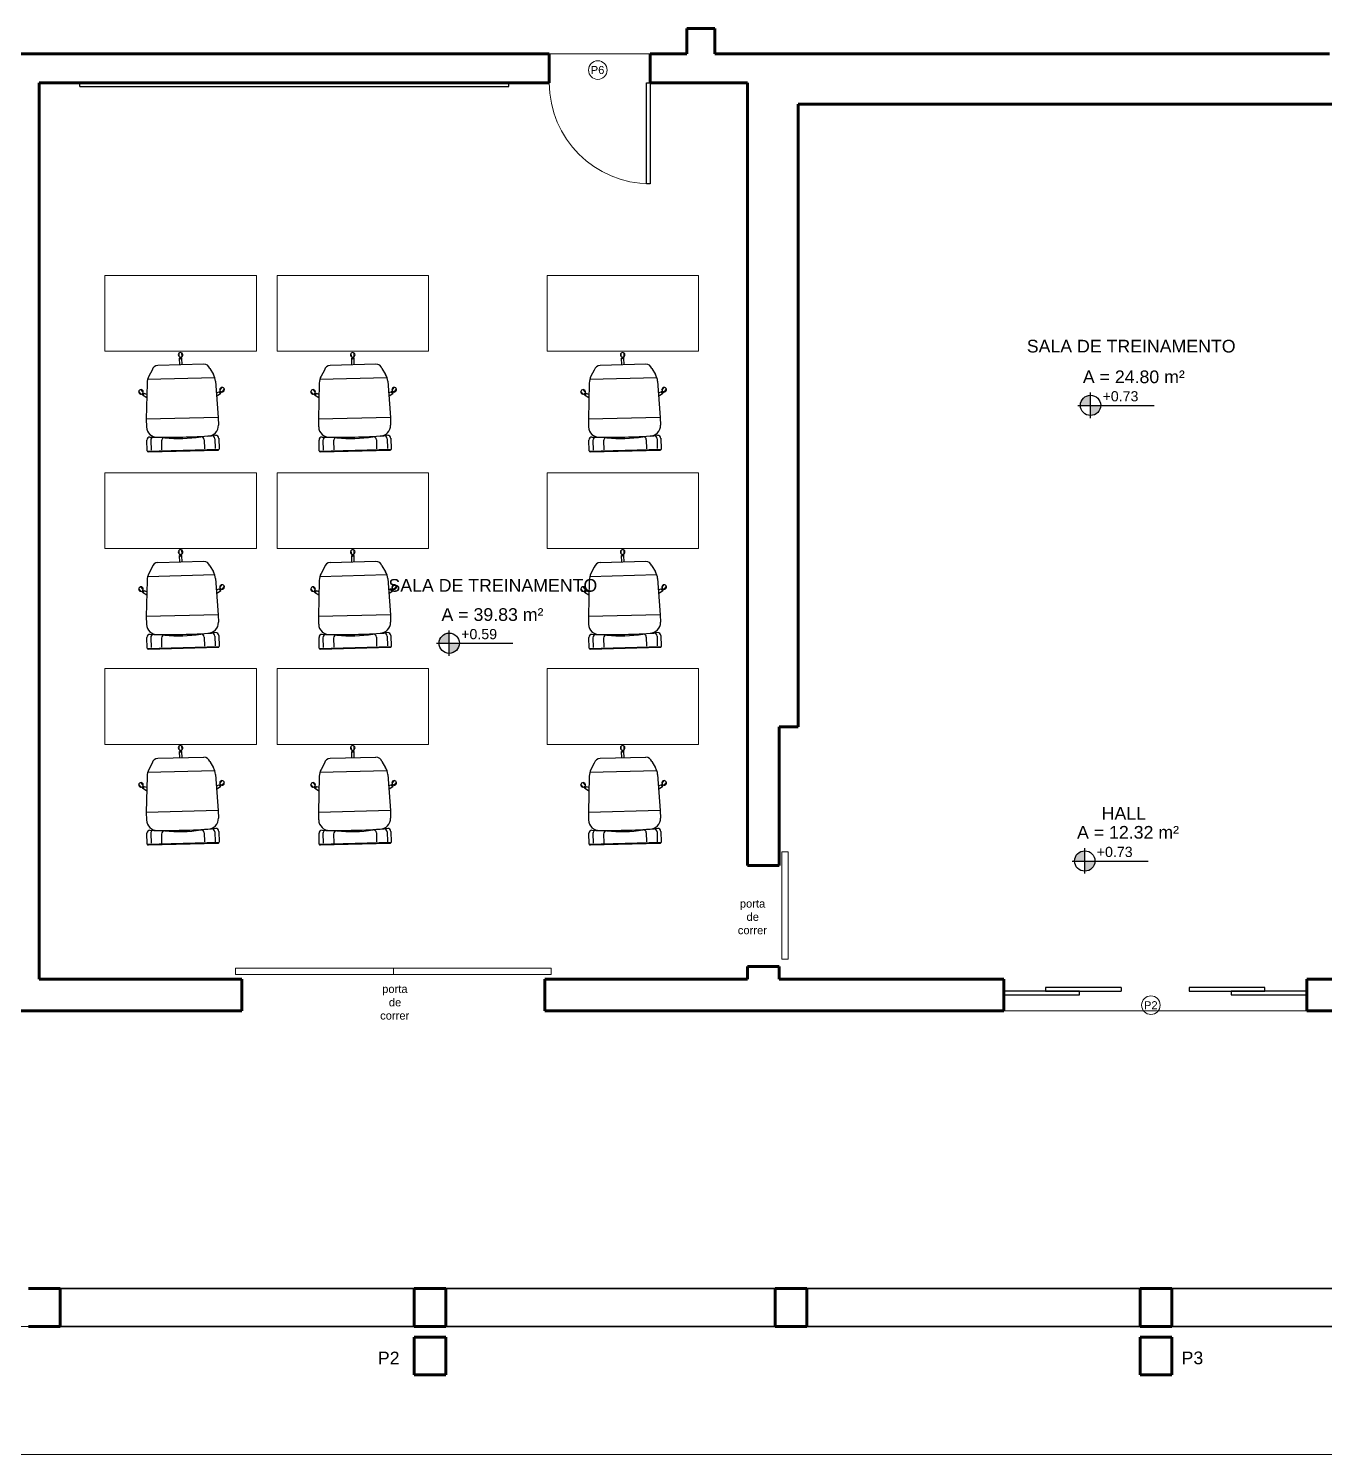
# Model space of a CAD drawing. Extents: x 712.4 to 745.2, y -60.1 to -25.1.
# Drawn here: x 718.58 to 728.84, y -47.29 to -36 of the extents above; entities that cross this region are included whole.
import ezdxf

# ---------------------------------------------------------------- set-up
doc = ezdxf.new("R2010")
doc.units = 0
doc.header["$LTSCALE"] = 50
doc.linetypes.add('CONTINUA', pattern=[0])
doc.linetypes.add('HIDDEN', pattern=[9.525, 6.35, -3.175])
for name, color, linetype, lineweight in [('1piso', 253, 'Continuous', 5), ('2pecas', 4, 'Continuous', 18), ('2texto', 4, 'Continuous', 18), ('3esquadria', 2, 'Continuous', 25), ('8alvenaria', 3, 'Continuous', 60), ('Mureta', 6, 'Continuous', 35)]:
    doc.layers.add(name, color=color, linetype=linetype, lineweight=lineweight)
doc.styles.add('ARIAL', font='arial.ttf', dxfattribs={"height": 7.5})

msp = doc.modelspace()

# ---------------------------------------------------------------- hatches: boundary and pattern name
at = {"layer": '2texto', "lineweight": -2, "ltscale": 0.05}
h = msp.add_hatch(color=256, dxfattribs=at)
h.paths.add_polyline_path([(726.992, -38.902, 0.414214), (726.912, -38.982), (726.992, -38.982)])
h.paths.add_polyline_path([(727.073, -38.982), (726.992, -38.982), (726.992, -39.062, 0.414214)])
h = msp.add_hatch(color=256, dxfattribs=at)
h.paths.add_polyline_path([(721.912, -40.785, 0.414214), (721.832, -40.866), (721.912, -40.866)])
h.paths.add_polyline_path([(721.993, -40.866), (721.912, -40.866), (721.912, -40.946, 0.414214)])
h = msp.add_hatch(color=256, dxfattribs=at)
h.paths.add_polyline_path([(726.946, -42.51, 0.414214), (726.866, -42.591), (726.946, -42.591)])
h.paths.add_polyline_path([(727.026, -42.591), (726.946, -42.591), (726.946, -42.671, 0.414214)])

# ---------------------------------------------------------------- linework, layer by layer
at = {"linetype": 'ByBlock'}
for p, q in [((719.773, -38.596), (719.773, -38.568)), ((719.778, -38.609), (719.776, -38.609)), ((719.778, -38.661), (719.776, -38.609)), ((719.794, -38.609), (719.792, -38.609)), ((719.796, -38.66), (719.794, -38.609)), ((719.796, -38.595), (719.795, -38.567)), ((721.137, -38.596), (721.136, -38.568)), ((721.142, -38.609), (721.14, -38.609)), ((721.141, -38.661), (721.14, -38.609)), ((721.158, -38.609), (721.156, -38.609)), ((721.159, -38.66), (721.158, -38.609)), ((721.16, -38.595), (721.159, -38.567)), ((723.275, -38.596), (723.274, -38.568)), ((723.28, -38.609), (723.278, -38.609)), ((723.279, -38.661), (723.278, -38.609)), ((723.296, -38.609), (723.294, -38.609)), ((723.298, -38.66), (723.296, -38.609)), ((723.298, -38.595), (723.297, -38.567)), ((719.56, -38.702), (719.533, -38.751)), ((719.968, -38.656), (719.605, -38.665)), ((720.015, -38.69), (720.044, -38.738)), ((720.923, -38.702), (720.897, -38.751)), ((721.332, -38.656), (720.969, -38.665)), ((721.379, -38.69), (721.408, -38.738)), ((723.061, -38.702), (723.035, -38.751)), ((723.47, -38.656), (723.107, -38.665)), ((723.517, -38.69), (723.546, -38.738)), ((719.519, -38.805), (719.513, -39.092)), ((720.055, -38.763), (719.523, -38.776)), ((720.061, -38.791), (720.082, -39.077)), ((720.095, -38.862), (720.113, -38.84)), ((720.113, -38.876), (720.131, -38.854)), ((720.883, -38.805), (720.877, -39.092)), ((721.419, -38.763), (720.887, -38.776)), ((721.425, -38.791), (721.446, -39.077)), ((721.459, -38.862), (721.477, -38.84)), ((721.477, -38.876), (721.494, -38.854)), ((723.021, -38.805), (723.015, -39.092)), ((723.557, -38.763), (723.025, -38.776)), ((723.563, -38.791), (723.584, -39.077)), ((723.597, -38.862), (723.615, -38.84)), ((723.615, -38.876), (723.633, -38.854)), ((719.472, -38.893), (719.453, -38.872)), ((719.489, -38.878), (719.47, -38.856)), ((719.484, -38.899), (719.482, -38.901)), ((719.517, -38.923), (719.482, -38.901)), ((719.496, -38.889), (719.494, -38.891)), ((719.517, -38.896), (719.496, -38.889)), ((720.068, -38.882), (720.089, -38.874)), ((720.07, -38.908), (720.103, -38.885)), ((720.089, -38.874), (720.091, -38.875)), ((720.101, -38.883), (720.103, -38.885)), ((720.835, -38.893), (720.816, -38.872)), ((720.852, -38.878), (720.834, -38.856)), ((720.848, -38.899), (720.846, -38.901)), ((720.88, -38.923), (720.846, -38.901)), ((720.86, -38.889), (720.858, -38.891)), ((720.881, -38.896), (720.86, -38.889)), ((721.431, -38.882), (721.452, -38.874)), ((721.433, -38.908), (721.467, -38.885)), ((721.452, -38.874), (721.454, -38.875)), ((721.465, -38.883), (721.467, -38.885)), ((722.973, -38.893), (722.955, -38.872)), ((722.991, -38.878), (722.972, -38.856)), ((722.986, -38.899), (722.984, -38.901)), ((723.019, -38.923), (722.984, -38.901)), ((722.998, -38.889), (722.996, -38.891)), ((723.019, -38.896), (722.998, -38.889)), ((723.57, -38.882), (723.591, -38.874)), ((723.571, -38.908), (723.605, -38.885)), ((723.591, -38.874), (723.592, -38.875)), ((723.603, -38.883), (723.605, -38.885)), ((720.082, -39.077), (719.513, -39.092)), ((720.082, -39.077), (720.084, -39.138)), ((721.446, -39.077), (720.877, -39.092)), ((721.446, -39.077), (721.447, -39.138)), ((723.584, -39.077), (723.015, -39.092)), ((723.584, -39.077), (723.586, -39.138)), ((719.513, -39.092), (719.515, -39.152)), ((720.877, -39.092), (720.878, -39.152)), ((723.015, -39.092), (723.016, -39.152)), ((719.52, -39.343), (719.517, -39.258)), ((719.541, -39.233), (719.572, -39.235)), ((719.548, -39.26), (719.55, -39.337)), ((719.633, -39.264), (719.634, -39.335)), ((719.972, -39.255), (719.973, -39.326)), ((720.061, -39.219), (720.03, -39.223)), ((720.056, -39.247), (720.058, -39.324)), ((720.086, -39.243), (720.089, -39.328)), ((720.883, -39.343), (720.881, -39.258)), ((720.905, -39.233), (720.936, -39.235)), ((720.911, -39.26), (720.913, -39.337)), ((720.996, -39.264), (720.998, -39.335)), ((721.335, -39.255), (721.337, -39.326)), ((721.425, -39.219), (721.394, -39.223)), ((721.42, -39.247), (721.422, -39.324)), ((721.45, -39.243), (721.452, -39.328)), ((723.021, -39.343), (723.019, -39.258)), ((723.043, -39.233), (723.074, -39.235)), ((723.049, -39.26), (723.052, -39.337)), ((723.134, -39.264), (723.136, -39.335)), ((723.473, -39.255), (723.475, -39.326)), ((723.563, -39.219), (723.532, -39.223)), ((723.558, -39.247), (723.56, -39.324)), ((723.588, -39.243), (723.59, -39.328)), ((719.52, -39.344), (720.089, -39.329)), ((719.527, -39.35), (720.082, -39.336)), ((720.883, -39.344), (721.452, -39.329)), ((720.891, -39.35), (721.445, -39.336)), ((723.021, -39.344), (723.591, -39.329)), ((723.029, -39.35), (723.583, -39.336)), ((719.773, -40.159), (719.773, -40.13)), ((719.778, -40.172), (719.776, -40.172)), ((719.778, -40.223), (719.776, -40.172)), ((719.794, -40.172), (719.792, -40.172)), ((719.796, -40.223), (719.794, -40.172)), ((719.796, -40.158), (719.795, -40.13)), ((721.137, -40.159), (721.136, -40.13)), ((721.142, -40.172), (721.14, -40.172)), ((721.141, -40.223), (721.14, -40.172)), ((721.158, -40.172), (721.156, -40.172)), ((721.159, -40.223), (721.158, -40.172)), ((721.16, -40.158), (721.159, -40.13)), ((723.275, -40.159), (723.274, -40.13)), ((723.28, -40.172), (723.278, -40.172)), ((723.279, -40.223), (723.278, -40.172)), ((723.296, -40.172), (723.294, -40.172)), ((723.298, -40.223), (723.296, -40.172)), ((723.298, -40.158), (723.297, -40.13)), ((719.56, -40.264), (719.533, -40.314)), ((719.968, -40.219), (719.605, -40.228)), ((720.015, -40.253), (720.044, -40.301)), ((720.923, -40.264), (720.897, -40.314)), ((721.332, -40.219), (720.969, -40.228)), ((721.379, -40.253), (721.408, -40.301)), ((723.061, -40.264), (723.035, -40.314)), ((723.47, -40.219), (723.107, -40.228)), ((723.517, -40.253), (723.546, -40.301)), ((719.472, -40.455), (719.453, -40.434)), ((719.489, -40.44), (719.47, -40.419)), ((719.519, -40.368), (719.513, -40.654)), ((720.055, -40.325), (719.523, -40.339)), ((720.061, -40.354), (720.082, -40.64)), ((720.095, -40.424), (720.113, -40.402)), ((720.113, -40.439), (720.131, -40.417)), ((720.835, -40.455), (720.816, -40.434)), ((720.852, -40.44), (720.834, -40.419)), ((720.883, -40.368), (720.877, -40.654)), ((721.419, -40.325), (720.887, -40.339)), ((721.425, -40.354), (721.446, -40.64)), ((721.459, -40.424), (721.477, -40.402)), ((721.477, -40.439), (721.494, -40.417)), ((722.973, -40.455), (722.955, -40.434)), ((722.991, -40.44), (722.972, -40.419)), ((723.021, -40.368), (723.015, -40.654)), ((723.557, -40.325), (723.025, -40.339)), ((723.563, -40.354), (723.584, -40.64)), ((723.597, -40.424), (723.615, -40.402)), ((723.615, -40.439), (723.633, -40.417)), ((719.484, -40.462), (719.482, -40.464)), ((719.517, -40.485), (719.482, -40.464)), ((719.496, -40.452), (719.494, -40.453)), ((719.517, -40.459), (719.496, -40.452)), ((720.068, -40.444), (720.089, -40.436)), ((720.07, -40.471), (720.103, -40.448)), ((720.089, -40.436), (720.091, -40.438)), ((720.101, -40.446), (720.103, -40.448)), ((720.848, -40.462), (720.846, -40.464)), ((720.88, -40.485), (720.846, -40.464)), ((720.86, -40.452), (720.858, -40.453)), ((720.881, -40.459), (720.86, -40.452)), ((721.431, -40.444), (721.452, -40.436)), ((721.433, -40.471), (721.467, -40.448)), ((721.452, -40.436), (721.454, -40.438)), ((721.465, -40.446), (721.467, -40.448)), ((722.986, -40.462), (722.984, -40.464)), ((723.019, -40.485), (722.984, -40.464)), ((722.998, -40.452), (722.996, -40.453)), ((723.019, -40.459), (722.998, -40.452)), ((723.57, -40.444), (723.591, -40.436)), ((723.571, -40.471), (723.605, -40.448)), ((723.591, -40.436), (723.592, -40.438)), ((723.603, -40.446), (723.605, -40.448)), ((720.082, -40.64), (719.513, -40.654)), ((719.513, -40.654), (719.515, -40.715)), ((720.082, -40.64), (720.084, -40.7)), ((721.446, -40.64), (720.877, -40.654)), ((720.877, -40.654), (720.878, -40.715)), ((721.446, -40.64), (721.447, -40.7)), ((723.584, -40.64), (723.015, -40.654)), ((723.015, -40.654), (723.016, -40.715)), ((723.584, -40.64), (723.586, -40.7)), ((719.52, -40.906), (719.517, -40.82)), ((719.541, -40.795), (719.572, -40.798)), ((719.548, -40.822), (719.55, -40.9)), ((719.633, -40.826), (719.634, -40.898)), ((719.972, -40.817), (719.973, -40.889)), ((720.061, -40.782), (720.03, -40.786)), ((720.056, -40.809), (720.058, -40.887)), ((720.086, -40.806), (720.089, -40.891)), ((720.883, -40.906), (720.881, -40.82)), ((720.905, -40.795), (720.936, -40.798)), ((720.911, -40.822), (720.913, -40.9)), ((720.996, -40.826), (720.998, -40.898)), ((721.335, -40.817), (721.337, -40.889)), ((721.425, -40.782), (721.394, -40.786)), ((721.42, -40.809), (721.422, -40.887)), ((721.45, -40.806), (721.452, -40.891)), ((723.021, -40.906), (723.019, -40.82)), ((723.043, -40.795), (723.074, -40.798)), ((723.049, -40.822), (723.052, -40.9)), ((723.134, -40.826), (723.136, -40.898)), ((723.473, -40.817), (723.475, -40.889)), ((723.563, -40.782), (723.532, -40.786)), ((723.558, -40.809), (723.56, -40.887)), ((723.588, -40.806), (723.59, -40.891)), ((719.52, -40.907), (720.089, -40.892)), ((719.527, -40.913), (720.082, -40.898)), ((720.883, -40.907), (721.452, -40.892)), ((720.891, -40.913), (721.445, -40.898)), ((723.021, -40.907), (723.591, -40.892)), ((723.029, -40.913), (723.583, -40.898)), ((719.968, -41.77), (719.605, -41.779)), ((719.773, -41.71), (719.773, -41.682)), ((719.778, -41.723), (719.776, -41.723)), ((719.778, -41.775), (719.776, -41.723)), ((719.794, -41.723), (719.792, -41.723)), ((719.796, -41.774), (719.794, -41.723)), ((719.796, -41.709), (719.795, -41.681)), ((721.332, -41.77), (720.969, -41.779)), ((721.137, -41.71), (721.136, -41.682)), ((721.142, -41.723), (721.14, -41.723)), ((721.141, -41.775), (721.14, -41.723)), ((721.158, -41.723), (721.156, -41.723)), ((721.159, -41.774), (721.158, -41.723)), ((721.16, -41.709), (721.159, -41.681)), ((723.47, -41.77), (723.107, -41.779)), ((723.275, -41.71), (723.274, -41.682)), ((723.28, -41.723), (723.278, -41.723)), ((723.279, -41.775), (723.278, -41.723)), ((723.296, -41.723), (723.294, -41.723)), ((723.298, -41.774), (723.296, -41.723)), ((723.298, -41.709), (723.297, -41.681)), ((720.055, -41.876), (719.523, -41.89)), ((719.56, -41.815), (719.533, -41.865)), ((720.015, -41.804), (720.044, -41.852)), ((721.419, -41.876), (720.887, -41.89)), ((720.923, -41.815), (720.897, -41.865)), ((721.379, -41.804), (721.408, -41.852)), ((723.557, -41.876), (723.025, -41.89)), ((723.061, -41.815), (723.035, -41.865)), ((723.517, -41.804), (723.546, -41.852)), ((719.472, -42.006), (719.453, -41.985)), ((719.489, -41.991), (719.47, -41.97)), ((719.484, -42.013), (719.482, -42.015)), ((719.517, -42.037), (719.482, -42.015)), ((719.496, -42.003), (719.494, -42.004)), ((719.517, -42.01), (719.496, -42.003)), ((719.519, -41.919), (719.513, -42.206)), ((720.061, -41.905), (720.082, -42.191)), ((720.068, -41.996), (720.089, -41.987)), ((720.07, -42.022), (720.103, -41.999)), ((720.089, -41.987), (720.091, -41.989)), ((720.095, -41.976), (720.113, -41.953)), ((720.101, -41.997), (720.103, -41.999)), ((720.113, -41.99), (720.131, -41.968)), ((720.835, -42.006), (720.816, -41.985)), ((720.852, -41.991), (720.834, -41.97)), ((720.848, -42.013), (720.846, -42.015)), ((720.88, -42.037), (720.846, -42.015)), ((720.86, -42.003), (720.858, -42.004)), ((720.881, -42.01), (720.86, -42.003)), ((720.883, -41.919), (720.877, -42.206)), ((721.425, -41.905), (721.446, -42.191)), ((721.431, -41.996), (721.452, -41.987)), ((721.433, -42.022), (721.467, -41.999)), ((721.452, -41.987), (721.454, -41.989)), ((721.459, -41.976), (721.477, -41.953)), ((721.465, -41.997), (721.467, -41.999)), ((721.477, -41.99), (721.494, -41.968)), ((722.973, -42.006), (722.955, -41.985)), ((722.991, -41.991), (722.972, -41.97)), ((722.986, -42.013), (722.984, -42.015)), ((723.019, -42.037), (722.984, -42.015)), ((722.998, -42.003), (722.996, -42.004)), ((723.019, -42.01), (722.998, -42.003)), ((723.021, -41.919), (723.015, -42.206)), ((723.563, -41.905), (723.584, -42.191)), ((723.57, -41.996), (723.591, -41.987)), ((723.571, -42.022), (723.605, -41.999)), ((723.591, -41.987), (723.592, -41.989)), ((723.597, -41.976), (723.615, -41.953)), ((723.603, -41.997), (723.605, -41.999)), ((723.615, -41.99), (723.633, -41.968)), ((720.082, -42.191), (719.513, -42.206)), ((719.513, -42.206), (719.515, -42.266)), ((720.082, -42.191), (720.084, -42.251)), ((721.446, -42.191), (720.877, -42.206)), ((720.877, -42.206), (720.878, -42.266)), ((721.446, -42.191), (721.447, -42.251)), ((723.584, -42.191), (723.015, -42.206)), ((723.015, -42.206), (723.016, -42.266)), ((723.584, -42.191), (723.586, -42.251)), ((719.541, -42.347), (719.572, -42.349)), ((720.061, -42.333), (720.03, -42.337)), ((720.905, -42.347), (720.936, -42.349)), ((721.425, -42.333), (721.394, -42.337)), ((723.043, -42.347), (723.074, -42.349)), ((723.563, -42.333), (723.532, -42.337)), ((719.52, -42.457), (719.517, -42.371)), ((719.52, -42.458), (720.089, -42.443)), ((719.527, -42.464), (720.082, -42.449)), ((719.548, -42.374), (719.55, -42.451)), ((719.633, -42.377), (719.634, -42.449)), ((719.972, -42.368), (719.973, -42.44)), ((720.056, -42.36), (720.058, -42.438)), ((720.086, -42.357), (720.089, -42.442)), ((720.883, -42.457), (720.881, -42.371)), ((720.883, -42.458), (721.452, -42.443)), ((720.891, -42.464), (721.445, -42.449)), ((720.911, -42.374), (720.913, -42.451)), ((720.996, -42.377), (720.998, -42.449)), ((721.335, -42.368), (721.337, -42.44)), ((721.42, -42.36), (721.422, -42.438)), ((721.45, -42.357), (721.452, -42.442)), ((723.021, -42.457), (723.019, -42.371)), ((723.021, -42.458), (723.591, -42.443)), ((723.029, -42.464), (723.583, -42.449)), ((723.049, -42.374), (723.052, -42.451)), ((723.134, -42.377), (723.136, -42.449)), ((723.473, -42.368), (723.475, -42.44)), ((723.558, -42.36), (723.56, -42.438)), ((723.588, -42.357), (723.59, -42.442))]:
    msp.add_line(p, q, dxfattribs=at)
for centre in [(719.785, -38.604), (721.149, -38.604), (723.287, -38.604), (719.486, -38.891), (720.099, -38.875), (720.849, -38.891), (721.463, -38.875), (722.988, -38.891), (723.601, -38.875), (719.785, -40.167), (721.149, -40.167), (723.287, -40.167), (720.099, -40.438), (721.463, -40.438), (723.601, -40.438), (719.486, -40.454), (720.849, -40.454), (722.988, -40.454), (719.785, -41.718), (721.149, -41.718), (723.287, -41.718), (719.486, -42.005), (720.099, -41.989), (720.849, -42.005), (721.463, -41.989), (722.988, -42.005), (723.601, -41.989)]:
    msp.add_circle(centre, 0.00606, dxfattribs=at)
for centre, radius, start, end in [((719.784, -38.582), 0.0182, 284.0319, 259.8522), ((719.785, -38.603), 0.00908, 223.2959, 319.6752), ((721.148, -38.582), 0.0182, 284.0319, 259.8522), ((721.149, -38.603), 0.00908, 223.2959, 319.6752), ((723.286, -38.582), 0.0182, 284.0319, 259.8522), ((723.287, -38.603), 0.00908, 223.2959, 319.6752), ((719.606, -38.714), 0.0485, 91.4856, 165.6664), ((719.969, -38.704), 0.0485, 17.3048, 91.4856), ((719.94, -38.8), 0.121, 4.238, 30.8416), ((720.97, -38.714), 0.0485, 91.4856, 165.6664), ((721.333, -38.704), 0.0485, 17.3048, 91.4856), ((721.304, -38.8), 0.121, 4.238, 30.8416), ((723.108, -38.714), 0.0485, 91.4856, 165.6664), ((723.471, -38.704), 0.0485, 17.3048, 91.4856), ((723.442, -38.8), 0.121, 4.238, 30.8416), ((719.64, -38.808), 0.121, 152.1295, 178.7331), ((720.113, -38.858), 0.0182, 243.1189, 218.9392), ((721.004, -38.808), 0.121, 152.1295, 178.7331), ((721.477, -38.858), 0.0182, 243.1189, 218.9392), ((723.142, -38.808), 0.121, 152.1295, 178.7331), ((723.615, -38.858), 0.0182, 243.1189, 218.9392), ((719.471, -38.875), 0.0182, 324.0319, 299.8522), ((719.485, -38.89), 0.00908, 263.2959, 359.6752), ((720.1, -38.875), 0.00908, 183.2959, 279.6752), ((720.834, -38.875), 0.0182, 324.0319, 299.8522), ((720.849, -38.89), 0.00908, 263.2959, 359.6752), ((721.463, -38.875), 0.00908, 183.2959, 279.6752), ((722.973, -38.875), 0.0182, 324.0319, 299.8522), ((722.987, -38.89), 0.00908, 263.2959, 359.6752), ((723.601, -38.875), 0.00908, 183.2959, 279.6752), ((719.599, -39.15), 0.0848, 181.4856, 271.4856), ((719.999, -39.14), 0.0848, 271.4856, 1.4856), ((720.963, -39.15), 0.0848, 181.4856, 271.4856), ((721.363, -39.14), 0.0848, 271.4856, 1.4856), ((723.101, -39.15), 0.0848, 181.4856, 271.4856), ((723.501, -39.14), 0.0848, 271.4856, 1.4856), ((719.542, -39.257), 0.0242, 90.1502, 181.4856), ((719.572, -39.259), 0.0242, 89.0011, 181.4856), ((719.664, -33.95), 5.285, 269.0011, 273.97), ((719.657, -39.263), 0.0242, 84.6279, 181.4856), ((719.771, -38.051), 1.193, 264.6279, 278.3432), ((719.947, -39.255), 0.0242, 1.4856, 98.3432), ((720.032, -39.247), 0.0242, 1.4856, 93.97), ((720.062, -39.244), 0.0242, 1.4856, 92.8209), ((720.905, -39.257), 0.0242, 90.1502, 181.4856), ((720.936, -39.259), 0.0242, 89.0011, 181.4856), ((721.028, -33.95), 5.285, 269.0011, 273.97), ((721.02, -39.263), 0.0242, 84.6279, 181.4856), ((721.134, -38.051), 1.193, 264.6279, 278.3432), ((721.311, -39.255), 0.0242, 1.4856, 98.3432), ((721.396, -39.247), 0.0242, 1.4856, 93.97), ((721.426, -39.244), 0.0242, 1.4856, 92.8209), ((723.043, -39.257), 0.0242, 90.1502, 181.4856), ((723.074, -39.259), 0.0242, 89.0011, 181.4856), ((723.166, -33.95), 5.285, 269.0011, 273.97), ((723.159, -39.263), 0.0242, 84.6279, 181.4856), ((723.273, -38.051), 1.193, 264.6279, 278.3432), ((723.449, -39.255), 0.0242, 1.4856, 98.3432), ((723.534, -39.247), 0.0242, 1.4856, 93.97), ((723.564, -39.244), 0.0242, 1.4856, 92.8209), ((719.527, -39.343), 0.00727, 181.4856, 271.4856), ((720.081, -39.328), 0.00727, 271.4856, 1.4856), ((720.89, -39.343), 0.00727, 181.4856, 271.4856), ((721.445, -39.328), 0.00727, 271.4856, 1.4856), ((723.029, -39.343), 0.00727, 181.4856, 271.4856), ((723.583, -39.328), 0.00727, 271.4856, 1.4856), ((719.784, -40.144), 0.0182, 284.0319, 259.8522), ((719.785, -40.166), 0.00908, 223.2959, 319.6752), ((721.148, -40.144), 0.0182, 284.0319, 259.8522), ((721.149, -40.166), 0.00908, 223.2959, 319.6752), ((723.286, -40.144), 0.0182, 284.0319, 259.8522), ((723.287, -40.166), 0.00908, 223.2959, 319.6752), ((719.64, -40.371), 0.121, 152.1295, 178.7331), ((719.606, -40.276), 0.0485, 91.4856, 165.6664), ((719.969, -40.267), 0.0485, 17.3048, 91.4856), ((719.94, -40.363), 0.121, 4.238, 30.8416), ((721.004, -40.371), 0.121, 152.1295, 178.7331), ((720.97, -40.276), 0.0485, 91.4856, 165.6664), ((721.333, -40.267), 0.0485, 17.3048, 91.4856), ((721.304, -40.363), 0.121, 4.238, 30.8416), ((723.142, -40.371), 0.121, 152.1295, 178.7331), ((723.108, -40.276), 0.0485, 91.4856, 165.6664), ((723.471, -40.267), 0.0485, 17.3048, 91.4856), ((723.442, -40.363), 0.121, 4.238, 30.8416), ((719.471, -40.437), 0.0182, 324.0319, 299.8522), ((720.113, -40.421), 0.0182, 243.1189, 218.9392), ((720.834, -40.437), 0.0182, 324.0319, 299.8522), ((721.477, -40.421), 0.0182, 243.1189, 218.9392), ((722.973, -40.437), 0.0182, 324.0319, 299.8522), ((723.615, -40.421), 0.0182, 243.1189, 218.9392), ((719.485, -40.453), 0.00908, 263.2959, 359.6752), ((720.1, -40.437), 0.00908, 183.2959, 279.6752), ((720.849, -40.453), 0.00908, 263.2959, 359.6752), ((721.463, -40.437), 0.00908, 183.2959, 279.6752), ((722.987, -40.453), 0.00908, 263.2959, 359.6752), ((723.601, -40.437), 0.00908, 183.2959, 279.6752), ((719.599, -40.713), 0.0848, 181.4856, 271.4856), ((719.999, -40.702), 0.0848, 271.4856, 1.4856), ((720.963, -40.713), 0.0848, 181.4856, 271.4856), ((721.363, -40.702), 0.0848, 271.4856, 1.4856), ((723.101, -40.713), 0.0848, 181.4856, 271.4856), ((723.501, -40.702), 0.0848, 271.4856, 1.4856), ((719.542, -40.82), 0.0242, 90.1502, 181.4856), ((719.572, -40.822), 0.0242, 89.0011, 181.4856), ((719.664, -35.513), 5.285, 269.0011, 273.97), ((719.657, -40.826), 0.0242, 84.6279, 181.4856), ((719.771, -39.614), 1.193, 264.6279, 278.3432), ((719.947, -40.818), 0.0242, 1.4856, 98.3432), ((720.032, -40.81), 0.0242, 1.4856, 93.97), ((720.062, -40.806), 0.0242, 1.4856, 92.8209), ((720.905, -40.82), 0.0242, 90.1502, 181.4856), ((720.936, -40.822), 0.0242, 89.0011, 181.4856), ((721.028, -35.513), 5.285, 269.0011, 273.97), ((721.02, -40.826), 0.0242, 84.6279, 181.4856), ((721.134, -39.614), 1.193, 264.6279, 278.3432), ((721.311, -40.818), 0.0242, 1.4856, 98.3432), ((721.396, -40.81), 0.0242, 1.4856, 93.97), ((721.426, -40.806), 0.0242, 1.4856, 92.8209), ((723.043, -40.82), 0.0242, 90.1502, 181.4856), ((723.074, -40.822), 0.0242, 89.0011, 181.4856), ((723.166, -35.513), 5.285, 269.0011, 273.97), ((723.159, -40.826), 0.0242, 84.6279, 181.4856), ((723.273, -39.614), 1.193, 264.6279, 278.3432), ((723.449, -40.818), 0.0242, 1.4856, 98.3432), ((723.534, -40.81), 0.0242, 1.4856, 93.97), ((723.564, -40.806), 0.0242, 1.4856, 92.8209), ((719.527, -40.906), 0.00727, 181.4856, 271.4856), ((720.081, -40.891), 0.00727, 271.4856, 1.4856), ((720.89, -40.906), 0.00727, 181.4856, 271.4856), ((721.445, -40.891), 0.00727, 271.4856, 1.4856), ((723.029, -40.906), 0.00727, 181.4856, 271.4856), ((723.583, -40.891), 0.00727, 271.4856, 1.4856), ((719.784, -41.695), 0.0182, 284.0319, 259.8522), ((721.148, -41.695), 0.0182, 284.0319, 259.8522), ((723.286, -41.695), 0.0182, 284.0319, 259.8522), ((719.606, -41.827), 0.0485, 91.4856, 165.6664), ((719.785, -41.717), 0.00908, 223.2959, 319.6752), ((719.969, -41.818), 0.0485, 17.3048, 91.4856), ((720.97, -41.827), 0.0485, 91.4856, 165.6664), ((721.149, -41.717), 0.00908, 223.2959, 319.6752), ((721.333, -41.818), 0.0485, 17.3048, 91.4856), ((723.108, -41.827), 0.0485, 91.4856, 165.6664), ((723.287, -41.717), 0.00908, 223.2959, 319.6752), ((723.471, -41.818), 0.0485, 17.3048, 91.4856), ((719.64, -41.922), 0.121, 152.1295, 178.7331), ((719.94, -41.914), 0.121, 4.238, 30.8416), ((721.004, -41.922), 0.121, 152.1295, 178.7331), ((721.304, -41.914), 0.121, 4.238, 30.8416), ((723.142, -41.922), 0.121, 152.1295, 178.7331), ((723.442, -41.914), 0.121, 4.238, 30.8416), ((719.471, -41.988), 0.0182, 324.0319, 299.8522), ((719.485, -42.004), 0.00908, 263.2959, 359.6752), ((720.1, -41.988), 0.00908, 183.2959, 279.6752), ((720.113, -41.972), 0.0182, 243.1189, 218.9392), ((720.834, -41.988), 0.0182, 324.0319, 299.8522), ((720.849, -42.004), 0.00908, 263.2959, 359.6752), ((721.463, -41.988), 0.00908, 183.2959, 279.6752), ((721.477, -41.972), 0.0182, 243.1189, 218.9392), ((722.973, -41.988), 0.0182, 324.0319, 299.8522), ((722.987, -42.004), 0.00908, 263.2959, 359.6752), ((723.601, -41.988), 0.00908, 183.2959, 279.6752), ((723.615, -41.972), 0.0182, 243.1189, 218.9392), ((719.599, -42.264), 0.0848, 181.4856, 271.4856), ((719.542, -42.371), 0.0242, 90.1502, 181.4856), ((719.572, -42.373), 0.0242, 89.0011, 181.4856), ((719.664, -37.064), 5.285, 269.0011, 273.97), ((719.657, -42.377), 0.0242, 84.6279, 181.4856), ((719.771, -41.165), 1.193, 264.6279, 278.3432), ((719.947, -42.369), 0.0242, 1.4856, 98.3432), ((719.999, -42.254), 0.0848, 271.4856, 1.4856), ((720.032, -42.361), 0.0242, 1.4856, 93.97), ((720.062, -42.357), 0.0242, 1.4856, 92.8209), ((720.963, -42.264), 0.0848, 181.4856, 271.4856), ((720.905, -42.371), 0.0242, 90.1502, 181.4856), ((720.936, -42.373), 0.0242, 89.0011, 181.4856), ((721.028, -37.064), 5.285, 269.0011, 273.97), ((721.02, -42.377), 0.0242, 84.6279, 181.4856), ((721.134, -41.165), 1.193, 264.6279, 278.3432), ((721.311, -42.369), 0.0242, 1.4856, 98.3432), ((721.363, -42.254), 0.0848, 271.4856, 1.4856), ((721.396, -42.361), 0.0242, 1.4856, 93.97), ((721.426, -42.357), 0.0242, 1.4856, 92.8209), ((723.101, -42.264), 0.0848, 181.4856, 271.4856), ((723.043, -42.371), 0.0242, 90.1502, 181.4856), ((723.074, -42.373), 0.0242, 89.0011, 181.4856), ((723.166, -37.064), 5.285, 269.0011, 273.97), ((723.159, -42.377), 0.0242, 84.6279, 181.4856), ((723.273, -41.165), 1.193, 264.6279, 278.3432), ((723.449, -42.369), 0.0242, 1.4856, 98.3432), ((723.501, -42.254), 0.0848, 271.4856, 1.4856), ((723.534, -42.361), 0.0242, 1.4856, 93.97), ((723.564, -42.357), 0.0242, 1.4856, 92.8209), ((719.527, -42.457), 0.00727, 181.4856, 271.4856), ((720.081, -42.442), 0.00727, 271.4856, 1.4856), ((720.89, -42.457), 0.00727, 181.4856, 271.4856), ((721.445, -42.442), 0.00727, 271.4856, 1.4856), ((723.029, -42.457), 0.00727, 181.4856, 271.4856), ((723.583, -42.442), 0.00727, 271.4856, 1.4856)]:
    msp.add_arc(centre, radius, start, end, dxfattribs=at)
at = {"layer": '1piso', "linetype": 'CONTINUA'}
for p, q in [((722.705, -36.197), (723.505, -36.197)), ((724.546, -42.518), (724.546, -43.368)), ((724.596, -42.518), (724.546, -42.518)), ((724.596, -43.368), (724.596, -42.518)), ((724.546, -43.368), (724.596, -43.368)), ((720.22, -43.49), (720.22, -43.44)), ((720.22, -43.44), (721.47, -43.44)), ((722.72, -43.44), (721.47, -43.44)), ((721.47, -43.44), (721.47, -43.49)), ((721.47, -43.44), (721.47, -43.49)), ((722.72, -43.49), (722.72, -43.44)), ((721.47, -43.49), (720.22, -43.49)), ((721.47, -43.49), (722.72, -43.49)), ((726.305, -43.777), (728.705, -43.777)), ((730.525, -46.277), (715.425, -46.277))]:
    msp.add_line(p, q, dxfattribs=at)
at = {"layer": '1piso', "linetype": 'HIDDEN'}
msp.add_line((714.925, -47.292), (744.795, -47.292), dxfattribs=at)
at = {"layer": '1piso', "linetype": 'CONTINUA'}
msp.add_arc((723.505, -36.427), 0.8, 180, 270, dxfattribs=at)
at = {"layer": '2pecas', "linetype": 'CONTINUA'}
for p, q in [((719.185, -37.953), (720.385, -37.953)), ((719.185, -38.553), (719.185, -37.953)), ((720.385, -37.953), (720.385, -38.553)), ((720.549, -37.953), (721.749, -37.953)), ((720.549, -38.553), (720.549, -37.953)), ((721.749, -37.953), (721.749, -38.553)), ((722.687, -37.953), (723.887, -37.953)), ((722.687, -38.553), (722.687, -37.953)), ((723.887, -37.953), (723.887, -38.553)), ((720.385, -38.553), (719.185, -38.553)), ((721.749, -38.553), (720.549, -38.553)), ((723.887, -38.553), (722.687, -38.553)), ((719.185, -39.515), (720.385, -39.515)), ((719.185, -40.115), (719.185, -39.515)), ((720.385, -39.515), (720.385, -40.115)), ((720.549, -39.515), (721.749, -39.515)), ((720.549, -40.115), (720.549, -39.515)), ((721.749, -39.515), (721.749, -40.115)), ((722.687, -39.515), (723.887, -39.515)), ((722.687, -40.115), (722.687, -39.515)), ((723.887, -39.515), (723.887, -40.115)), ((720.385, -40.115), (719.185, -40.115)), ((721.749, -40.115), (720.549, -40.115)), ((723.887, -40.115), (722.687, -40.115)), ((719.185, -41.067), (720.385, -41.067)), ((719.185, -41.667), (719.185, -41.067)), ((720.385, -41.067), (720.385, -41.667)), ((720.549, -41.067), (721.749, -41.067)), ((720.549, -41.667), (720.549, -41.067)), ((721.749, -41.067), (721.749, -41.667)), ((722.687, -41.067), (723.887, -41.067)), ((722.687, -41.667), (722.687, -41.067)), ((723.887, -41.067), (723.887, -41.667)), ((720.385, -41.667), (719.185, -41.667)), ((721.749, -41.667), (720.549, -41.667)), ((723.887, -41.667), (722.687, -41.667))]:
    msp.add_line(p, q, dxfattribs=at)
at = {"layer": '2texto', "lineweight": -2, "ltscale": 0.05}
for p, q in [((726.992, -39.082), (726.992, -38.881)), ((726.892, -38.982), (727.495, -38.982)), ((721.912, -40.966), (721.912, -40.765)), ((721.812, -40.866), (722.415, -40.866)), ((726.946, -42.691), (726.946, -42.49)), ((726.846, -42.591), (727.448, -42.591))]:
    msp.add_line(p, q, dxfattribs=at)
at = {"layer": '2texto'}
for centre in [(723.089, -36.326), (727.47, -43.733)]:
    msp.add_circle(centre, 0.0735, dxfattribs=at)
at = {"layer": '2texto', "lineweight": -2, "ltscale": 0.05}
for centre in [(726.992, -38.982), (721.912, -40.866), (726.946, -42.591)]:
    msp.add_circle(centre, 0.0804, dxfattribs=at)
at = {"layer": '3esquadria', "linetype": 'CONTINUA'}
for p, q in [((718.985, -36.457), (718.985, -36.427)), ((718.985, -36.457), (722.385, -36.457)), ((722.385, -36.457), (722.385, -36.427)), ((723.475, -37.227), (723.475, -36.427)), ((723.475, -36.427), (723.505, -36.427)), ((723.505, -36.427), (723.505, -37.227)), ((723.505, -37.227), (723.475, -37.227)), ((727.235, -43.592), (726.635, -43.592)), ((726.635, -43.592), (726.635, -43.622)), ((727.235, -43.592), (727.235, -43.622)), ((728.373, -43.592), (727.773, -43.592)), ((727.773, -43.592), (727.773, -43.622)), ((728.373, -43.622), (728.373, -43.592)), ((726.905, -43.622), (726.305, -43.622)), ((726.305, -43.652), (726.905, -43.652)), ((726.635, -43.622), (727.235, -43.622)), ((726.905, -43.652), (726.905, -43.622)), ((727.773, -43.622), (728.373, -43.622)), ((728.105, -43.622), (728.105, -43.652)), ((728.705, -43.622), (728.105, -43.622)), ((728.105, -43.652), (728.705, -43.652))]:
    msp.add_line(p, q, dxfattribs=at)
at = {"layer": '8alvenaria', "linetype": 'CONTINUA'}
for p, q in [((724.015, -35.997), (723.795, -35.997)), ((723.795, -35.997), (723.795, -36.197)), ((724.015, -35.997), (724.015, -36.197)), ((715.955, -36.197), (722.705, -36.197)), ((722.705, -36.197), (722.705, -36.427)), ((723.505, -36.197), (723.795, -36.197)), ((723.505, -36.197), (723.505, -36.427)), ((724.015, -36.197), (727.915, -36.197)), ((727.915, -36.197), (728.885, -36.197)), ((718.665, -36.427), (722.705, -36.427)), ((718.665, -43.527), (718.665, -36.427)), ((723.505, -36.427), (724.275, -36.427)), ((724.275, -42.627), (724.275, -36.427)), ((724.675, -36.597), (727.915, -36.597)), ((724.675, -41.277), (724.675, -36.597)), ((724.675, -41.527), (724.675, -36.597)), ((727.915, -36.597), (729.975, -36.597)), ((724.525, -42.627), (724.525, -41.527)), ((724.675, -41.527), (724.525, -41.527)), ((724.275, -42.627), (724.525, -42.627)), ((724.275, -43.427), (724.525, -43.427)), ((724.275, -43.527), (724.275, -43.427)), ((724.525, -43.527), (724.525, -43.427)), ((718.665, -43.527), (720.27, -43.527)), ((720.27, -43.527), (720.27, -43.777)), ((722.67, -43.527), (724.275, -43.527)), ((722.67, -43.527), (722.67, -43.777)), ((724.525, -43.527), (726.305, -43.527)), ((726.305, -43.527), (726.305, -43.777)), ((728.705, -43.527), (730.145, -43.527)), ((728.705, -43.527), (728.705, -43.777)), ((717.745, -43.777), (720.27, -43.777)), ((722.67, -43.777), (726.305, -43.777)), ((728.705, -43.777), (730.83, -43.777)), ((718.58, -45.977), (718.83, -45.977)), ((718.83, -46.277), (718.83, -45.977)), ((721.635, -45.977), (721.885, -45.977)), ((721.635, -46.277), (721.635, -45.977)), ((721.885, -46.277), (721.885, -45.977)), ((724.495, -45.977), (724.745, -45.977)), ((724.495, -46.277), (724.495, -45.977)), ((724.745, -46.277), (724.745, -45.977)), ((727.385, -45.977), (727.635, -45.977)), ((727.385, -46.277), (727.385, -45.977)), ((727.635, -46.277), (727.635, -45.977)), ((718.58, -46.277), (718.83, -46.277)), ((721.635, -46.277), (721.885, -46.277)), ((724.495, -46.277), (724.745, -46.277)), ((727.385, -46.277), (727.635, -46.277)), ((721.635, -46.362), (721.885, -46.362)), ((721.635, -46.662), (721.635, -46.362)), ((721.885, -46.662), (721.885, -46.362)), ((727.385, -46.362), (727.635, -46.362)), ((727.385, -46.662), (727.385, -46.362)), ((727.635, -46.662), (727.635, -46.362)), ((721.635, -46.662), (721.885, -46.662)), ((727.385, -46.662), (727.635, -46.662))]:
    msp.add_line(p, q, dxfattribs=at)
at = {"layer": 'Mureta', "linetype": 'CONTINUA'}
for p, q in [((718.83, -45.977), (721.635, -45.977)), ((721.885, -45.977), (724.495, -45.977)), ((724.745, -45.977), (727.385, -45.977)), ((727.635, -45.977), (730.275, -45.977)), ((718.83, -46.277), (721.635, -46.277)), ((721.885, -46.277), (724.495, -46.277)), ((724.745, -46.277), (727.385, -46.277)), ((727.635, -46.277), (730.275, -46.277))]:
    msp.add_line(p, q, dxfattribs=at)

# ---------------------------------------------------------------- texts
at = {"layer": '2texto', "lineweight": -2, "style": 'ARIAL'}
for s, height, p in [('P6', 0.0633, (723.033, -36.357)), ('SALA DE TREINAMENTO', 0.10049, (726.487, -38.563)), ('A = 24.80 m²', 0.10049, (726.931, -38.806)), ('+0.73', 0.0804, (727.087, -38.95)), ('SALA DE TREINAMENTO', 0.10049, (721.431, -40.458)), ('A = 39.83 m²', 0.10049, (721.851, -40.689)), ('+0.59', 0.0804, (722.007, -40.834)), ('HALL', 0.1005, (727.08, -42.263)), ('A = 12.32 m²', 0.10049, (726.885, -42.414)), ('+0.73', 0.0804, (727.041, -42.559)), ('porta', 0.0633, (724.214, -42.96)), ('de', 0.0633, (724.267, -43.065)), ('correr', 0.0633, (724.198, -43.171)), ('porta', 0.0633, (721.381, -43.636)), ('de', 0.0633, (721.434, -43.742)), ('P2', 0.0633, (727.415, -43.765)), ('correr', 0.0633, (721.365, -43.847)), ('P2', 0.1005, (721.347, -46.578)), ('P3', 0.1005, (727.713, -46.577))]:
    msp.add_text(s, height=height, dxfattribs=at).set_placement(p)

doc.saveas('drawing.dxf')
